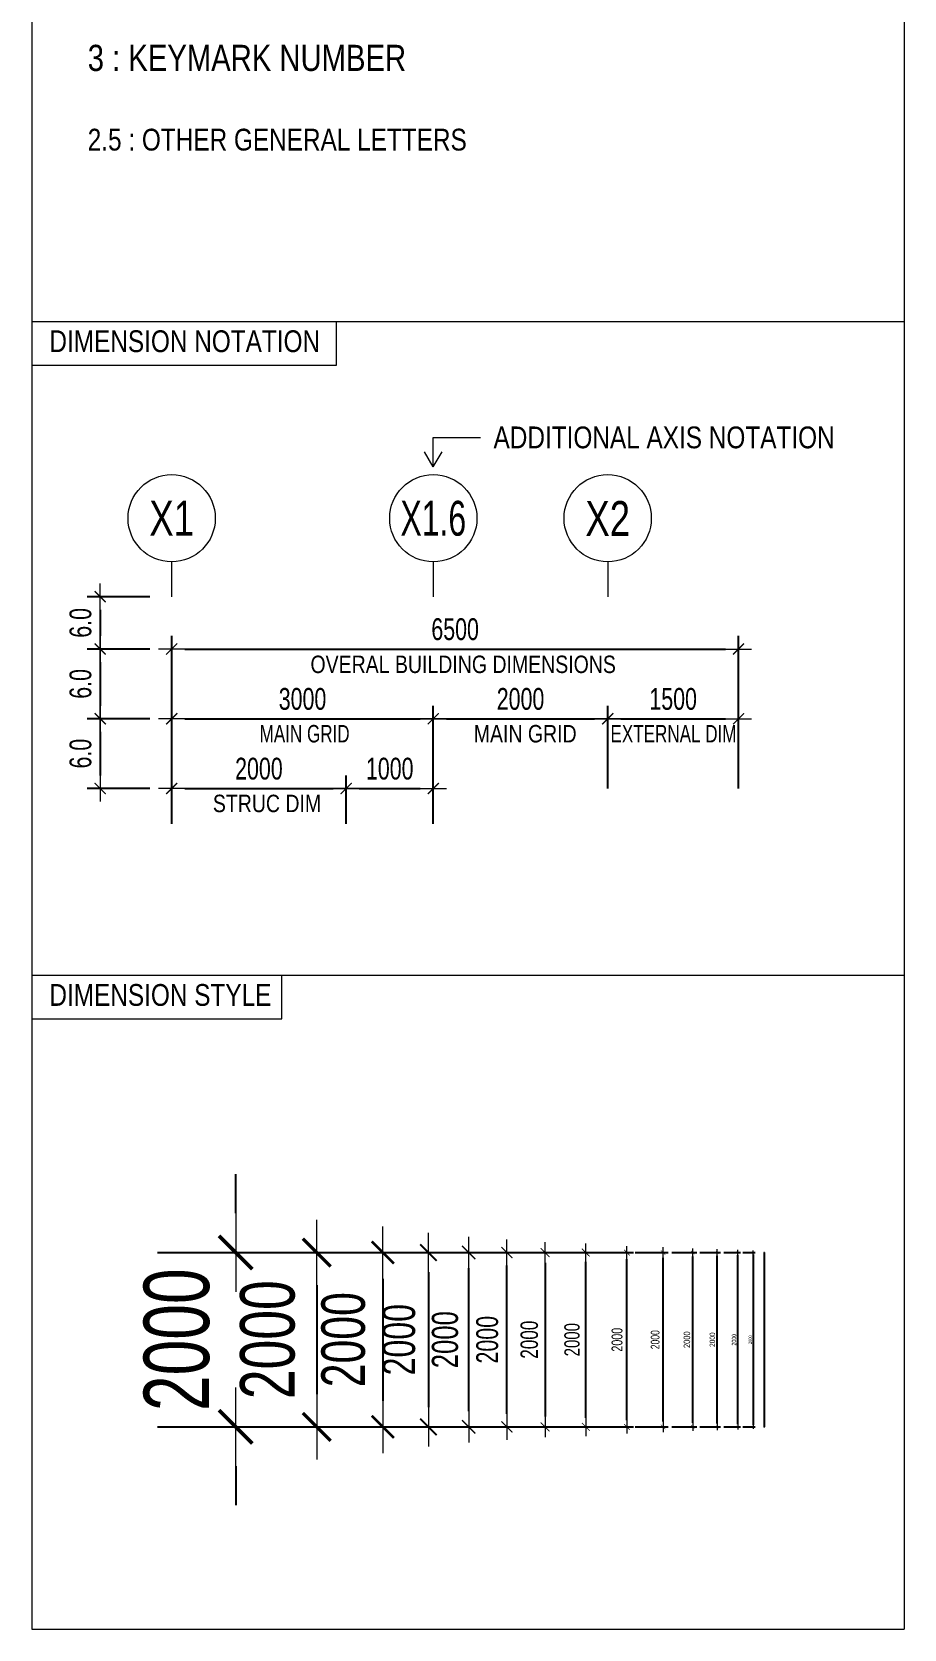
# Model space of a CAD drawing. Header units: millimetres. Extents: x 0 to 256521, y -18667 to 27271.
# Drawn here: x 58454 to 68454, y -3667 to 14656 of the extents above; entities that cross this region are included whole.
import ezdxf
from ezdxf.enums import TextEntityAlignment as Align

# ---------------------------------------------------------------- set-up
doc = ezdxf.new("R2010")
doc.units = ezdxf.units.MM
doc.linetypes.add('CENTER2', pattern=[1.125, 0.75, -0.125, 0.125, -0.125])
doc.layers.get('Defpoints').update_dxf_attribs({"color": 151, "lineweight": 9})
for name, color, linetype, lineweight in [('NDC_FRAME', 7, 'Continuous', 20), ('NDC_S_ANNO', 7, 'Continuous', 20), ('NDC_S_AXIS', 5, 'CENTER2', 13), ('NDC_S_DIM', 1, 'Continuous', 15), ('NDC_S_SYMBOL', 1, 'Continuous', 15), ('NDC_S_TEXT SYMBOL', 7, 'Continuous', 20), ('NDC_S_VN TEXT', 7, 'Continuous', 20)]:
    doc.layers.add(name, color=color, linetype=linetype, lineweight=lineweight)
doc.styles.add('NDC_ANNO', font='', dxfattribs={"width": 0.8})
doc.styles.add('NDC_DIM', font='', dxfattribs={"width": 0.75})
doc.styles.add('NDC_VIE TXT', font='arial.ttf', dxfattribs={"width": 0.8})
doc.styles.get('NDC_ANNO').set_extended_font_data('Dotum')
doc.styles.get('NDC_DIM').set_extended_font_data('Dotum')
doc.dimstyles.new('NDC_dim_100', dxfattribs={"dimscale": 100, "dimtxt": 2.5, "dimasz": 1.5, "dimexe": 1.5, "dimexo": 2.5, "dimgap": 1, "dimtad": 1, "dimdec": 0, "dimzin": 0, "dimdsep": 46, "dimtxsty": 'NDC_DIM', "dimblk": 'DIMMARK', "dimcen": 0.09, "dimdle": 1.2, "dimclrd": 1, "dimclre": 1, "dimclrt": 3, "dimadec": 0, "dimazin": 0, "dimtfac": 1, "dimtdec": 0, "dimtix": 1, "dimtofl": 0, "dimtmove": 0, "dimatfit": 3, "dimfxl": 8, "dimfxlon": 1, "dimtolj": 1, "dimtzin": 0, "dimarcsym": 0})
doc.dimstyles.new('NDC_dim_120', dxfattribs={"dimscale": 120, "dimtxt": 2.5, "dimasz": 1.5, "dimexe": 1.5, "dimexo": 2.5, "dimgap": 1, "dimtad": 1, "dimdec": 0, "dimzin": 0, "dimdsep": 46, "dimtxsty": 'NDC_DIM', "dimblk": 'DIMMARK', "dimcen": 0.09, "dimdle": 1.2, "dimclrd": 1, "dimclre": 1, "dimclrt": 3, "dimadec": 0, "dimazin": 0, "dimtfac": 1, "dimtdec": 0, "dimtix": 1, "dimtofl": 0, "dimtmove": 0, "dimatfit": 3, "dimfxl": 8, "dimfxlon": 1, "dimtolj": 1, "dimtzin": 0, "dimarcsym": 0})
doc.dimstyles.new('NDC_dim_15', dxfattribs={"dimscale": 15, "dimtxt": 2.5, "dimasz": 1.5, "dimexe": 1.5, "dimexo": 2.5, "dimgap": 1, "dimtad": 1, "dimdec": 0, "dimzin": 0, "dimdsep": 46, "dimtxsty": 'NDC_DIM', "dimblk": 'DIMMARK', "dimcen": 0.09, "dimdle": 1.2, "dimclrd": 1, "dimclre": 1, "dimclrt": 3, "dimadec": 0, "dimazin": 0, "dimtfac": 1, "dimtdec": 0, "dimtix": 1, "dimtofl": 0, "dimtmove": 0, "dimatfit": 3, "dimfxl": 8, "dimfxlon": 1, "dimtolj": 1, "dimtzin": 0, "dimarcsym": 0})
doc.dimstyles.new('NDC_dim_150', dxfattribs={"dimscale": 150, "dimtxt": 2.5, "dimasz": 1.5, "dimexe": 1.5, "dimexo": 2.5, "dimgap": 1, "dimtad": 1, "dimdec": 0, "dimzin": 0, "dimdsep": 46, "dimtxsty": 'NDC_DIM', "dimblk": 'DIMMARK', "dimcen": 0.09, "dimdle": 1.2, "dimclrd": 1, "dimclre": 1, "dimclrt": 3, "dimadec": 0, "dimazin": 0, "dimtfac": 1, "dimtdec": 0, "dimtix": 1, "dimtofl": 0, "dimtmove": 0, "dimatfit": 3, "dimfxl": 8, "dimfxlon": 1, "dimtolj": 1, "dimtzin": 0, "dimarcsym": 0})
doc.dimstyles.new('NDC_dim_20', dxfattribs={"dimscale": 20, "dimtxt": 2.5, "dimasz": 1.5, "dimexe": 1.5, "dimexo": 2.5, "dimgap": 1, "dimtad": 1, "dimdec": 0, "dimzin": 0, "dimdsep": 46, "dimtxsty": 'NDC_DIM', "dimblk": 'DIMMARK', "dimcen": 0.09, "dimdle": 1.2, "dimclrd": 1, "dimclre": 1, "dimclrt": 3, "dimadec": 0, "dimazin": 0, "dimtfac": 1, "dimtdec": 0, "dimtix": 1, "dimtofl": 0, "dimtmove": 0, "dimatfit": 3, "dimfxl": 8, "dimfxlon": 1, "dimtolj": 1, "dimtzin": 0, "dimarcsym": 0})
doc.dimstyles.new('NDC_dim_200', dxfattribs={"dimscale": 200, "dimtxt": 2.5, "dimasz": 1.5, "dimexe": 1.5, "dimexo": 2.5, "dimgap": 1, "dimtad": 1, "dimdec": 0, "dimzin": 0, "dimdsep": 46, "dimtxsty": 'NDC_DIM', "dimblk": 'DIMMARK', "dimcen": 0.09, "dimdle": 1.2, "dimclrd": 1, "dimclre": 1, "dimclrt": 3, "dimadec": 0, "dimazin": 0, "dimtfac": 1, "dimtdec": 0, "dimtix": 1, "dimtofl": 0, "dimtmove": 0, "dimatfit": 3, "dimfxl": 8, "dimfxlon": 1, "dimtolj": 1, "dimtzin": 0, "dimarcsym": 0})
doc.dimstyles.new('NDC_dim_25', dxfattribs={"dimscale": 25, "dimtxt": 2.5, "dimasz": 1.5, "dimexe": 1.5, "dimexo": 2.5, "dimgap": 1, "dimtad": 1, "dimdec": 0, "dimzin": 0, "dimdsep": 46, "dimtxsty": 'NDC_DIM', "dimblk": 'DIMMARK', "dimcen": 0.09, "dimdle": 1.2, "dimclrd": 1, "dimclre": 1, "dimclrt": 3, "dimadec": 0, "dimazin": 0, "dimtfac": 1, "dimtdec": 0, "dimtix": 1, "dimtofl": 0, "dimtmove": 0, "dimatfit": 3, "dimfxl": 8, "dimfxlon": 1, "dimtolj": 1, "dimtzin": 0, "dimarcsym": 0})
doc.dimstyles.new('NDC_dim_250', dxfattribs={"dimscale": 250, "dimtxt": 2.5, "dimasz": 1.5, "dimexe": 1.5, "dimexo": 2.5, "dimgap": 1, "dimtad": 1, "dimdec": 0, "dimzin": 0, "dimdsep": 46, "dimtxsty": 'NDC_DIM', "dimblk": 'DIMMARK', "dimcen": 0.09, "dimdle": 1.2, "dimclrd": 1, "dimclre": 1, "dimclrt": 3, "dimadec": 0, "dimazin": 0, "dimtfac": 1, "dimtdec": 0, "dimtix": 1, "dimtofl": 0, "dimtmove": 0, "dimatfit": 3, "dimfxl": 8, "dimfxlon": 1, "dimtolj": 1, "dimtzin": 0, "dimarcsym": 0})
doc.dimstyles.new('NDC_dim_30', dxfattribs={"dimscale": 30, "dimtxt": 2.5, "dimasz": 1.5, "dimexe": 1.5, "dimexo": 2.5, "dimgap": 1, "dimtad": 1, "dimdec": 0, "dimzin": 0, "dimdsep": 46, "dimtxsty": 'NDC_DIM', "dimblk": 'DIMMARK', "dimcen": 0.09, "dimdle": 1.2, "dimclrd": 1, "dimclre": 1, "dimclrt": 3, "dimadec": 0, "dimazin": 0, "dimtfac": 1, "dimtdec": 0, "dimtix": 1, "dimtofl": 0, "dimtmove": 0, "dimatfit": 3, "dimfxl": 8, "dimfxlon": 1, "dimtolj": 1, "dimtzin": 0, "dimarcsym": 0})
doc.dimstyles.new('NDC_dim_300', dxfattribs={"dimscale": 300, "dimtxt": 2.5, "dimasz": 1.5, "dimexe": 1.5, "dimexo": 2.5, "dimgap": 1, "dimtad": 1, "dimdec": 0, "dimzin": 0, "dimdsep": 46, "dimtxsty": 'NDC_DIM', "dimblk": 'DIMMARK', "dimcen": 0.09, "dimdle": 1.2, "dimclrd": 1, "dimclre": 1, "dimclrt": 3, "dimadec": 0, "dimazin": 0, "dimtfac": 1, "dimtdec": 0, "dimtix": 1, "dimtofl": 0, "dimtmove": 0, "dimatfit": 3, "dimfxl": 8, "dimfxlon": 1, "dimtolj": 1, "dimtzin": 0, "dimarcsym": 0})
doc.dimstyles.new('NDC_dim_40', dxfattribs={"dimscale": 40, "dimtxt": 2.5, "dimasz": 1.5, "dimexe": 1.5, "dimexo": 2.5, "dimgap": 1, "dimtad": 1, "dimdec": 0, "dimzin": 0, "dimdsep": 46, "dimtxsty": 'NDC_DIM', "dimblk": 'DIMMARK', "dimcen": 0.09, "dimdle": 1.2, "dimclrd": 1, "dimclre": 1, "dimclrt": 3, "dimadec": 0, "dimazin": 0, "dimtfac": 1, "dimtdec": 0, "dimtix": 1, "dimtofl": 0, "dimtmove": 0, "dimatfit": 3, "dimfxl": 8, "dimfxlon": 1, "dimtolj": 1, "dimtzin": 0, "dimarcsym": 0})
doc.dimstyles.new('NDC_dim_50', dxfattribs={"dimscale": 50, "dimtxt": 2.5, "dimasz": 1.5, "dimexe": 1.5, "dimexo": 2.5, "dimgap": 1, "dimtad": 1, "dimdec": 0, "dimzin": 0, "dimdsep": 46, "dimtxsty": 'NDC_DIM', "dimblk": 'DIMMARK', "dimcen": 0.09, "dimdle": 1.2, "dimclrd": 1, "dimclre": 1, "dimclrt": 3, "dimadec": 0, "dimazin": 0, "dimtfac": 1, "dimtdec": 0, "dimtix": 1, "dimtofl": 0, "dimtmove": 0, "dimatfit": 3, "dimfxl": 8, "dimfxlon": 1, "dimtolj": 1, "dimtzin": 0, "dimarcsym": 0})
doc.dimstyles.new('NDC_dim_70', dxfattribs={"dimscale": 70, "dimtxt": 2.5, "dimasz": 1.5, "dimexe": 1.5, "dimexo": 2.5, "dimgap": 1, "dimtad": 1, "dimdec": 0, "dimzin": 0, "dimdsep": 46, "dimtxsty": 'NDC_DIM', "dimblk": 'DIMMARK', "dimcen": 0.09, "dimdle": 1.2, "dimclrd": 1, "dimclre": 1, "dimclrt": 3, "dimadec": 0, "dimazin": 0, "dimtfac": 1, "dimtdec": 0, "dimtix": 1, "dimtofl": 0, "dimtmove": 0, "dimatfit": 3, "dimfxl": 8, "dimfxlon": 1, "dimtolj": 1, "dimtzin": 0, "dimarcsym": 0})
doc.dimstyles.new('NDC_dim_80', dxfattribs={"dimscale": 80, "dimtxt": 2.5, "dimasz": 1.5, "dimexe": 1.5, "dimexo": 2.5, "dimgap": 1, "dimtad": 1, "dimdec": 0, "dimzin": 0, "dimdsep": 46, "dimtxsty": 'NDC_DIM', "dimblk": 'DIMMARK', "dimcen": 0.09, "dimdle": 1.2, "dimclrd": 1, "dimclre": 1, "dimclrt": 3, "dimadec": 0, "dimazin": 0, "dimtfac": 1, "dimtdec": 0, "dimtix": 1, "dimtofl": 0, "dimtmove": 0, "dimatfit": 3, "dimfxl": 8, "dimfxlon": 1, "dimtolj": 1, "dimtzin": 0, "dimarcsym": 0})
doc.dimstyles.new('NDC_dim_iso', dxfattribs={"dimtxt": 2.5, "dimasz": 1, "dimexe": 1.5, "dimexo": 2.5, "dimgap": 1, "dimtad": 1, "dimdec": 0, "dimzin": 0, "dimdsep": 46, "dimtxsty": 'NDC_DIM', "dimblk": 'DIMMARK', "dimcen": 0.09, "dimdle": 1.2, "dimclrd": 1, "dimclre": 1, "dimclrt": 3, "dimadec": 0, "dimazin": 0, "dimtfac": 1, "dimtdec": 0, "dimtix": 1, "dimtofl": 0, "dimtmove": 0, "dimatfit": 3, "dimfxl": 8, "dimfxlon": 1, "dimtolj": 1, "dimtzin": 0, "dimarcsym": 0})

# ---------------------------------------------------------------- blocks, each defined once
blk = doc.blocks.new('DIMMARK')
at = {"layer": 'NDC_S_DIM', "color": 1}
blk.add_line((-1.5, 0), (1, 0), dxfattribs=at)
at = {"layer": 'NDC_S_DIM', "color": 2, "const_width": 0.1}
blk.add_lwpolyline([(-0.424, -0.424), (0.424, 0.424)], dxfattribs=at)
blk = doc.blocks.new('*D143')
at = {"layer": 'Defpoints', "color": 0, "transparency": 16777216}
for p in [(60213, 653), (63900, 653), (60213, -1347)]:
    blk.add_point(p, dxfattribs=at)
at = {"layer": 'NDC_S_DIM', "color": 1, "lineweight": -2, "transparency": 16777216}
for p, q in [((63100, 653), (64050, 653)), ((63900, -1197), (63900, 503)), ((63100, -1347), (64050, -1347))]:
    blk.add_line(p, q, dxfattribs=at)
at = {"layer": 'NDC_S_DIM', "color": 1, "lineweight": -2, "transparency": 16777216, "xscale": 150, "yscale": 150, "zscale": 150}
for p, rotation in [((63900, 653), 90), ((63900, -1347), 270)]:
    blk.add_blockref('DIMMARK', p, dxfattribs=dict(at, rotation=rotation))
at = {"layer": 'NDC_S_DIM', "color": 3, "transparency": 16777216, "insert": (63675, -347), "char_height": 250, "attachment_point": 5, "rotation": 90, "style": 'NDC_DIM'}
blk.add_mtext('\\A1;2000', dxfattribs=at)
blk = doc.blocks.new('*D144')
at = {"layer": 'Defpoints', "color": 0, "transparency": 16777216}
for p in [(60213, 653), (64805, 653), (60213, -1347)]:
    blk.add_point(p, dxfattribs=at)
at = {"layer": 'NDC_S_DIM', "color": 1, "lineweight": -2, "transparency": 16777216}
for p, q in [((64245, 653), (64910, 653)), ((64805, -1242), (64805, 548)), ((64245, -1347), (64910, -1347))]:
    blk.add_line(p, q, dxfattribs=at)
at = {"layer": 'NDC_S_DIM', "color": 1, "lineweight": -2, "transparency": 16777216, "xscale": 105, "yscale": 105, "zscale": 105}
for p, rotation in [((64805, 653), 90), ((64805, -1347), 270)]:
    blk.add_blockref('DIMMARK', p, dxfattribs=dict(at, rotation=rotation))
at = {"layer": 'NDC_S_DIM', "color": 3, "transparency": 16777216, "insert": (64647, -347), "char_height": 175, "attachment_point": 5, "rotation": 90, "style": 'NDC_DIM'}
blk.add_mtext('\\A1;2000', dxfattribs=at)
blk = doc.blocks.new('*D145')
at = {"layer": 'Defpoints', "color": 0, "transparency": 16777216}
for p in [(60213, 653), (65276, 653), (60213, -1347)]:
    blk.add_point(p, dxfattribs=at)
at = {"layer": 'NDC_S_DIM', "color": 1, "lineweight": -2, "transparency": 16777216}
for p, q in [((64876, 653), (65351, 653)), ((65276, -1272), (65276, 578)), ((64876, -1347), (65351, -1347))]:
    blk.add_line(p, q, dxfattribs=at)
at = {"layer": 'NDC_S_DIM', "color": 1, "lineweight": -2, "transparency": 16777216, "xscale": 75, "yscale": 75, "zscale": 75}
for p, rotation in [((65276, 653), 90), ((65276, -1347), 270)]:
    blk.add_blockref('DIMMARK', p, dxfattribs=dict(at, rotation=rotation))
at = {"layer": 'NDC_S_DIM', "color": 3, "transparency": 16777216, "insert": (65163, -347), "char_height": 125, "attachment_point": 5, "rotation": 90, "style": 'NDC_DIM'}
blk.add_mtext('\\A1;2000', dxfattribs=at)
blk = doc.blocks.new('*D146')
at = {"layer": 'Defpoints', "color": 0, "transparency": 16777216}
for p in [(60213, 653), (65690, 653), (60213, -1347)]:
    blk.add_point(p, dxfattribs=at)
at = {"layer": 'NDC_S_DIM', "color": 1, "lineweight": -2, "transparency": 16777216}
for p, q in [((65370, 653), (65750, 653)), ((65690, -1287), (65690, 593)), ((65370, -1347), (65750, -1347))]:
    blk.add_line(p, q, dxfattribs=at)
at = {"layer": 'NDC_S_DIM', "color": 1, "lineweight": -2, "transparency": 16777216, "xscale": 60, "yscale": 60, "zscale": 60}
for p, rotation in [((65690, 653), 90), ((65690, -1347), 270)]:
    blk.add_blockref('DIMMARK', p, dxfattribs=dict(at, rotation=rotation))
at = {"layer": 'NDC_S_DIM', "color": 3, "transparency": 16777216, "insert": (65600, -347), "char_height": 100, "attachment_point": 5, "rotation": 90, "style": 'NDC_DIM'}
blk.add_mtext('\\A1;2000', dxfattribs=at)
blk = doc.blocks.new('*D147')
at = {"layer": 'Defpoints', "color": 0, "transparency": 16777216}
for p in [(60213, 653), (66031, 653), (60213, -1347)]:
    blk.add_point(p, dxfattribs=at)
at = {"layer": 'NDC_S_DIM', "color": 1, "lineweight": -2, "transparency": 16777216}
for p, q in [((65791, 653), (66076, 653)), ((66031, -1302), (66031, 608)), ((65791, -1347), (66076, -1347))]:
    blk.add_line(p, q, dxfattribs=at)
at = {"layer": 'NDC_S_DIM', "color": 1, "lineweight": -2, "transparency": 16777216, "xscale": 45, "yscale": 45, "zscale": 45}
for p, rotation in [((66031, 653), 90), ((66031, -1347), 270)]:
    blk.add_blockref('DIMMARK', p, dxfattribs=dict(at, rotation=rotation))
at = {"layer": 'NDC_S_DIM', "color": 3, "transparency": 16777216, "insert": (65964, -347), "char_height": 75, "attachment_point": 5, "rotation": 90, "style": 'NDC_DIM'}
blk.add_mtext('\\A1;2000', dxfattribs=at)
blk = doc.blocks.new('*D148')
at = {"layer": 'Defpoints', "color": 0, "transparency": 16777216}
for p in [(60213, 653), (66312, 653), (60213, -1347)]:
    blk.add_point(p, dxfattribs=at)
at = {"layer": 'NDC_S_DIM', "color": 1, "lineweight": -2, "transparency": 16777216}
for p, q in [((66112, 653), (66350, 653)), ((66312, -1310), (66312, 615)), ((66112, -1347), (66350, -1347))]:
    blk.add_line(p, q, dxfattribs=at)
at = {"layer": 'NDC_S_DIM', "color": 1, "lineweight": -2, "transparency": 16777216, "xscale": 37.5, "yscale": 37.5, "zscale": 37.5}
for p, rotation in [((66312, 653), 90), ((66312, -1347), 270)]:
    blk.add_blockref('DIMMARK', p, dxfattribs=dict(at, rotation=rotation))
at = {"layer": 'NDC_S_DIM', "color": 3, "transparency": 16777216, "insert": (66256, -347), "char_height": 62.5, "attachment_point": 5, "rotation": 90, "style": 'NDC_DIM'}
blk.add_mtext('\\A1;2000', dxfattribs=at)
blk = doc.blocks.new('*D149')
at = {"layer": 'Defpoints', "color": 0, "transparency": 16777216}
for p in [(60213, 653), (66549, 653), (60213, -1347)]:
    blk.add_point(p, dxfattribs=at)
at = {"layer": 'NDC_S_DIM', "color": 1, "lineweight": -2, "transparency": 16777216}
for p, q in [((66389, 653), (66579, 653)), ((66549, -1317), (66549, 623)), ((66389, -1347), (66579, -1347))]:
    blk.add_line(p, q, dxfattribs=at)
at = {"layer": 'NDC_S_DIM', "color": 1, "lineweight": -2, "transparency": 16777216, "xscale": 30, "yscale": 30, "zscale": 30}
for p, rotation in [((66549, 653), 90), ((66549, -1347), 270)]:
    blk.add_blockref('DIMMARK', p, dxfattribs=dict(at, rotation=rotation))
at = {"layer": 'NDC_S_DIM', "color": 3, "transparency": 16777216, "insert": (66504, -347), "char_height": 50, "attachment_point": 5, "rotation": 90, "style": 'NDC_DIM'}
blk.add_mtext('\\A1;2000', dxfattribs=at)
blk = doc.blocks.new('*D150')
at = {"layer": 'Defpoints', "color": 0, "transparency": 16777216}
for p in [(60213, 653), (66853, 653), (60213, -1347)]:
    blk.add_point(p, dxfattribs=at)
at = {"layer": 'NDC_S_DIM', "color": 1, "lineweight": -2, "transparency": 16777216}
for p, q in [((66845, 653), (66854, 653)), ((66853, -1346), (66853, 652)), ((66845, -1347), (66854, -1347))]:
    blk.add_line(p, q, dxfattribs=at)
for p, rotation in [((66853, 653), 90), ((66853, -1347), 270)]:
    blk.add_blockref('DIMMARK', p, dxfattribs=dict(at, rotation=rotation))
at = {"layer": 'NDC_S_DIM', "color": 3, "transparency": 16777216, "insert": (66850, -347), "char_height": 2.5, "attachment_point": 5, "rotation": 90, "style": 'NDC_DIM'}
blk.add_mtext('\\A1;2000', dxfattribs=at)
blk = doc.blocks.new('*D152')
at = {"layer": 'Defpoints', "color": 0, "transparency": 16777216}
for p in [(60213, 653), (60213, -1347), (63000, -1347)]:
    blk.add_point(p, dxfattribs=at)
at = {"layer": 'NDC_S_DIM', "color": 1, "lineweight": -2, "transparency": 16777216}
for p, q in [((61800, 653), (63225, 653)), ((63000, 428), (63000, -1122)), ((61800, -1347), (63225, -1347))]:
    blk.add_line(p, q, dxfattribs=at)
at = {"layer": 'NDC_S_DIM', "color": 1, "lineweight": -2, "transparency": 16777216, "xscale": 225, "yscale": 225, "zscale": 225}
for p, rotation in [((63000, 653), 90), ((63000, -1347), 270)]:
    blk.add_blockref('DIMMARK', p, dxfattribs=dict(at, rotation=rotation))
at = {"layer": 'NDC_S_DIM', "color": 3, "transparency": 16777216, "insert": (62662, -347), "char_height": 375, "attachment_point": 5, "rotation": 90, "style": 'NDC_DIM'}
blk.add_mtext('\\A1;2000', dxfattribs=at)
blk = doc.blocks.new('*D153')
at = {"layer": 'Defpoints', "color": 0, "transparency": 16777216}
for p in [(60213, 653), (60213, -1347), (62476, -1347)]:
    blk.add_point(p, dxfattribs=at)
at = {"layer": 'NDC_S_DIM', "color": 1, "lineweight": -2, "transparency": 16777216}
for p, q in [((60876, 653), (62776, 653)), ((62476, 353), (62476, -1047)), ((60876, -1347), (62776, -1347))]:
    blk.add_line(p, q, dxfattribs=at)
at = {"layer": 'NDC_S_DIM', "color": 1, "lineweight": -2, "transparency": 16777216, "xscale": 300, "yscale": 300, "zscale": 300}
for p, rotation in [((62476, 653), 90), ((62476, -1347), 270)]:
    blk.add_blockref('DIMMARK', p, dxfattribs=dict(at, rotation=rotation))
at = {"layer": 'NDC_S_DIM', "color": 3, "transparency": 16777216, "insert": (62025, -347), "char_height": 500, "attachment_point": 5, "rotation": 90, "style": 'NDC_DIM'}
blk.add_mtext('\\A1;2000', dxfattribs=at)
blk = doc.blocks.new('*D154')
at = {"layer": 'Defpoints', "color": 0, "transparency": 16777216}
for p in [(60213, 653), (60213, -1347), (66724, -1347)]:
    blk.add_point(p, dxfattribs=at)
at = {"layer": 'NDC_S_DIM', "color": 1, "lineweight": -2, "transparency": 16777216}
for p, q in [((66604, 653), (66747, 653)), ((66724, 630), (66724, -1325)), ((66604, -1347), (66747, -1347))]:
    blk.add_line(p, q, dxfattribs=at)
at = {"layer": 'NDC_S_DIM', "color": 1, "lineweight": -2, "transparency": 16777216, "xscale": 22.5, "yscale": 22.5, "zscale": 22.5}
for p, rotation in [((66724, 653), 90), ((66724, -1347), 270)]:
    blk.add_blockref('DIMMARK', p, dxfattribs=dict(at, rotation=rotation))
at = {"layer": 'NDC_S_DIM', "color": 3, "transparency": 16777216, "insert": (66690, -347), "char_height": 37.5, "attachment_point": 5, "rotation": 90, "style": 'NDC_DIM'}
blk.add_mtext('\\A1;2000', dxfattribs=at)
blk = doc.blocks.new('*D155')
at = {"layer": 'Defpoints', "color": 0, "transparency": 16777216}
for p in [(60213, 653), (60213, -1347), (64337, -1347)]:
    blk.add_point(p, dxfattribs=at)
at = {"layer": 'NDC_S_DIM', "color": 1, "lineweight": -2, "transparency": 16777216}
for p, q in [((63697, 653), (64457, 653)), ((64337, 533), (64337, -1227)), ((63697, -1347), (64457, -1347))]:
    blk.add_line(p, q, dxfattribs=at)
at = {"layer": 'NDC_S_DIM', "color": 1, "lineweight": -2, "transparency": 16777216, "xscale": 120, "yscale": 120, "zscale": 120}
for p, rotation in [((64337, 653), 90), ((64337, -1347), 270)]:
    blk.add_blockref('DIMMARK', p, dxfattribs=dict(at, rotation=rotation))
at = {"layer": 'NDC_S_DIM', "color": 3, "transparency": 16777216, "insert": (64157, -347), "char_height": 200, "attachment_point": 5, "rotation": 90, "style": 'NDC_DIM'}
blk.add_mtext('\\A1;2000', dxfattribs=at)
blk = doc.blocks.new('*D156')
at = {"layer": 'Defpoints', "color": 0, "transparency": 16777216}
for p in [(60213, 653), (63462, 653), (60213, -1347)]:
    blk.add_point(p, dxfattribs=at)
at = {"layer": 'NDC_S_DIM', "color": 1, "lineweight": -2, "transparency": 16777216}
for p, q in [((62502, 653), (63642, 653)), ((63462, -1167), (63462, 473)), ((62502, -1347), (63642, -1347))]:
    blk.add_line(p, q, dxfattribs=at)
at = {"layer": 'NDC_S_DIM', "color": 1, "lineweight": -2, "transparency": 16777216, "xscale": 180, "yscale": 180, "zscale": 180}
for p, rotation in [((63462, 653), 90), ((63462, -1347), 270)]:
    blk.add_blockref('DIMMARK', p, dxfattribs=dict(at, rotation=rotation))
at = {"layer": 'NDC_S_DIM', "color": 3, "transparency": 16777216, "insert": (63191, -347), "char_height": 300, "attachment_point": 5, "rotation": 90, "style": 'NDC_DIM'}
blk.add_mtext('\\A1;2000', dxfattribs=at)
blk = doc.blocks.new('*D157')
at = {"layer": 'Defpoints', "color": 0, "transparency": 16777216}
for p in [(59269, 653), (59269, -1347), (60790, -1347)]:
    blk.add_point(p, dxfattribs=at)
at = {"layer": 'NDC_S_DIM', "color": 1, "lineweight": -2, "transparency": 16777216}
for p, q in [((60790, 1103), (60790, 1553)), ((60019, 653), (61240, 653)), ((60019, -1347), (61240, -1347)), ((60790, -1797), (60790, -2247))]:
    blk.add_line(p, q, dxfattribs=at)
at = {"layer": 'NDC_S_DIM', "color": 1, "lineweight": -2, "transparency": 16777216, "xscale": 450, "yscale": 450, "zscale": 450}
for p, rotation in [((60790, 653), 270), ((60790, -1347), 90)]:
    blk.add_blockref('DIMMARK', p, dxfattribs=dict(at, rotation=rotation))
at = {"layer": 'NDC_S_DIM', "color": 3, "transparency": 16777216, "insert": (60115, -347), "char_height": 750, "attachment_point": 5, "rotation": 90, "style": 'NDC_DIM'}
blk.add_mtext('\\A1;2000', dxfattribs=at)
blk = doc.blocks.new('*D158')
at = {"layer": 'Defpoints', "color": 0, "transparency": 16777216}
for p in [(59269, 653), (59269, -1347), (61720, -1347)]:
    blk.add_point(p, dxfattribs=at)
at = {"layer": 'NDC_S_DIM', "color": 1, "lineweight": -2, "transparency": 16777216}
for p, q in [((59894, 653), (62095, 653)), ((61720, 278), (61720, -972)), ((59894, -1347), (62095, -1347))]:
    blk.add_line(p, q, dxfattribs=at)
at = {"layer": 'NDC_S_DIM', "color": 1, "lineweight": -2, "transparency": 16777216, "xscale": 375, "yscale": 375, "zscale": 375}
for p, rotation in [((61720, 653), 90), ((61720, -1347), 270)]:
    blk.add_blockref('DIMMARK', p, dxfattribs=dict(at, rotation=rotation))
at = {"layer": 'NDC_S_DIM', "color": 3, "transparency": 16777216, "insert": (61157, -347), "char_height": 625, "attachment_point": 5, "rotation": 90, "style": 'NDC_DIM'}
blk.add_mtext('\\A1;2000', dxfattribs=at)
blk = doc.blocks.new('*D177')
at = {"layer": 'Defpoints', "color": 0, "transparency": 16777216}
for p in [(62056, 5977), (60056, 5322), (62056, 5322)]:
    blk.add_point(p, dxfattribs=at)
at = {"layer": 'NDC_S_DIM', "color": 1, "lineweight": -2, "transparency": 16777216}
for p, q in [((60056, 5572), (60056, 6127)), ((62056, 5572), (62056, 6127)), ((60206, 5977), (61906, 5977))]:
    blk.add_line(p, q, dxfattribs=at)
at = {"layer": 'NDC_S_DIM', "color": 1, "lineweight": -2, "transparency": 16777216, "xscale": 150, "yscale": 150, "zscale": 150, "rotation": 180}
blk.add_blockref('DIMMARK', (60056, 5977), dxfattribs=at)
at = {"layer": 'NDC_S_DIM', "color": 1, "lineweight": -2, "transparency": 16777216, "xscale": 150, "yscale": 150, "zscale": 150}
blk.add_blockref('DIMMARK', (62056, 5977), dxfattribs=at)
at = {"layer": 'NDC_S_DIM', "color": 3, "transparency": 16777216, "insert": (61056, 6203), "char_height": 250, "attachment_point": 5, "style": 'NDC_DIM'}
blk.add_mtext('\\A1;2000', dxfattribs=at)
blk = doc.blocks.new('*D178')
at = {"layer": 'Defpoints', "color": 0, "transparency": 16777216}
for p in [(63056, 6777), (60056, 5322), (63056, 5322)]:
    blk.add_point(p, dxfattribs=at)
at = {"layer": 'NDC_S_DIM', "color": 1, "lineweight": -2, "transparency": 16777216}
for p, q in [((60056, 5977), (60056, 6927)), ((63056, 5977), (63056, 6927)), ((60206, 6777), (62906, 6777))]:
    blk.add_line(p, q, dxfattribs=at)
at = {"layer": 'NDC_S_DIM', "color": 1, "lineweight": -2, "transparency": 16777216, "xscale": 150, "yscale": 150, "zscale": 150, "rotation": 180}
blk.add_blockref('DIMMARK', (60056, 6777), dxfattribs=at)
at = {"layer": 'NDC_S_DIM', "color": 1, "lineweight": -2, "transparency": 16777216, "xscale": 150, "yscale": 150, "zscale": 150}
blk.add_blockref('DIMMARK', (63056, 6777), dxfattribs=at)
at = {"layer": 'NDC_S_DIM', "color": 3, "transparency": 16777216, "insert": (61556, 7003), "char_height": 250, "attachment_point": 5, "style": 'NDC_DIM'}
blk.add_mtext('\\A1;3000', dxfattribs=at)
blk = doc.blocks.new('*D179')
at = {"layer": 'Defpoints', "color": 0, "transparency": 16777216}
for p in [(66556, 7577), (60056, 5322), (66556, 5322)]:
    blk.add_point(p, dxfattribs=at)
at = {"layer": 'NDC_S_DIM', "color": 1, "lineweight": -2, "transparency": 16777216}
for p, q in [((60056, 6777), (60056, 7727)), ((66556, 6777), (66556, 7727)), ((60206, 7577), (66406, 7577))]:
    blk.add_line(p, q, dxfattribs=at)
at = {"layer": 'NDC_S_DIM', "color": 1, "lineweight": -2, "transparency": 16777216, "xscale": 150, "yscale": 150, "zscale": 150, "rotation": 180}
blk.add_blockref('DIMMARK', (60056, 7577), dxfattribs=at)
at = {"layer": 'NDC_S_DIM', "color": 1, "lineweight": -2, "transparency": 16777216, "xscale": 150, "yscale": 150, "zscale": 150}
blk.add_blockref('DIMMARK', (66556, 7577), dxfattribs=at)
at = {"layer": 'NDC_S_DIM', "color": 3, "transparency": 16777216, "insert": (63306, 7803), "char_height": 250, "attachment_point": 5, "style": 'NDC_DIM'}
blk.add_mtext('\\A1;6500', dxfattribs=at)
blk = doc.blocks.new('*D180')
at = {"layer": 'Defpoints', "color": 0, "transparency": 16777216}
for p in [(60056, 6777), (59236, 5977), (60056, 5977)]:
    blk.add_point(p, dxfattribs=at)
at = {"layer": 'NDC_S_DIM', "color": 1, "lineweight": -2, "transparency": 16777216}
for p, q in [((59806, 6777), (59086, 6777)), ((59236, 6627), (59236, 6127)), ((59806, 5977), (59086, 5977))]:
    blk.add_line(p, q, dxfattribs=at)
at = {"layer": 'NDC_S_DIM', "color": 1, "lineweight": -2, "transparency": 16777216, "xscale": 150, "yscale": 150, "zscale": 150}
for p, rotation in [((59236, 6777), 90), ((59236, 5977), 270)]:
    blk.add_blockref('DIMMARK', p, dxfattribs=dict(at, rotation=rotation))
at = {"layer": 'NDC_S_DIM', "color": 3, "transparency": 16777216, "insert": (59011, 6377), "char_height": 250, "attachment_point": 5, "rotation": 90, "style": 'NDC_DIM'}
blk.add_mtext('\\A1;6.0', dxfattribs=at)
blk = doc.blocks.new('*D181')
at = {"layer": 'Defpoints', "color": 0, "transparency": 16777216}
for p in [(60056, 7577), (59236, 6777), (60056, 6777)]:
    blk.add_point(p, dxfattribs=at)
at = {"layer": 'NDC_S_DIM', "color": 1, "lineweight": -2, "transparency": 16777216}
for p, q in [((59806, 7577), (59086, 7577)), ((59236, 7427), (59236, 6927)), ((59806, 6777), (59086, 6777))]:
    blk.add_line(p, q, dxfattribs=at)
at = {"layer": 'NDC_S_DIM', "color": 1, "lineweight": -2, "transparency": 16777216, "xscale": 150, "yscale": 150, "zscale": 150}
for p, rotation in [((59236, 7577), 90), ((59236, 6777), 270)]:
    blk.add_blockref('DIMMARK', p, dxfattribs=dict(at, rotation=rotation))
at = {"layer": 'NDC_S_DIM', "color": 3, "transparency": 16777216, "insert": (59011, 7177), "char_height": 250, "attachment_point": 5, "rotation": 90, "style": 'NDC_DIM'}
blk.add_mtext('\\A1;6.0', dxfattribs=at)
blk = doc.blocks.new('*D182')
at = {"layer": 'Defpoints', "color": 0, "transparency": 16777216}
for p in [(65056, 6777), (63056, 5322), (65056, 5322)]:
    blk.add_point(p, dxfattribs=at)
at = {"layer": 'NDC_S_DIM', "color": 1, "lineweight": -2, "transparency": 16777216}
for p, q in [((63056, 5977), (63056, 6927)), ((65056, 5977), (65056, 6927)), ((63206, 6777), (64906, 6777))]:
    blk.add_line(p, q, dxfattribs=at)
at = {"layer": 'NDC_S_DIM', "color": 1, "lineweight": -2, "transparency": 16777216, "xscale": 150, "yscale": 150, "zscale": 150, "rotation": 180}
blk.add_blockref('DIMMARK', (63056, 6777), dxfattribs=at)
at = {"layer": 'NDC_S_DIM', "color": 1, "lineweight": -2, "transparency": 16777216, "xscale": 150, "yscale": 150, "zscale": 150}
blk.add_blockref('DIMMARK', (65056, 6777), dxfattribs=at)
at = {"layer": 'NDC_S_DIM', "color": 3, "transparency": 16777216, "insert": (64056, 7003), "char_height": 250, "attachment_point": 5, "style": 'NDC_DIM'}
blk.add_mtext('\\A1;2000', dxfattribs=at)
blk = doc.blocks.new('*D183')
at = {"layer": 'Defpoints', "color": 0, "transparency": 16777216}
for p in [(66556, 6777), (65056, 5322), (66556, 5322)]:
    blk.add_point(p, dxfattribs=at)
at = {"layer": 'NDC_S_DIM', "color": 1, "lineweight": -2, "transparency": 16777216}
for p, q in [((65056, 5977), (65056, 6927)), ((66556, 5977), (66556, 6927)), ((65206, 6777), (66406, 6777))]:
    blk.add_line(p, q, dxfattribs=at)
at = {"layer": 'NDC_S_DIM', "color": 1, "lineweight": -2, "transparency": 16777216, "xscale": 150, "yscale": 150, "zscale": 150, "rotation": 180}
blk.add_blockref('DIMMARK', (65056, 6777), dxfattribs=at)
at = {"layer": 'NDC_S_DIM', "color": 1, "lineweight": -2, "transparency": 16777216, "xscale": 150, "yscale": 150, "zscale": 150}
blk.add_blockref('DIMMARK', (66556, 6777), dxfattribs=at)
at = {"layer": 'NDC_S_DIM', "color": 3, "transparency": 16777216, "insert": (65806, 7003), "char_height": 250, "attachment_point": 5, "style": 'NDC_DIM'}
blk.add_mtext('\\A1;1500', dxfattribs=at)
blk = doc.blocks.new('*D184')
at = {"layer": 'Defpoints', "color": 0, "transparency": 16777216}
for p in [(63056, 5977), (62056, 5322), (63056, 5322)]:
    blk.add_point(p, dxfattribs=at)
at = {"layer": 'NDC_S_DIM', "color": 1, "lineweight": -2, "transparency": 16777216}
for p, q in [((62056, 5572), (62056, 6127)), ((63056, 5572), (63056, 6127)), ((62206, 5977), (62906, 5977))]:
    blk.add_line(p, q, dxfattribs=at)
at = {"layer": 'NDC_S_DIM', "color": 1, "lineweight": -2, "transparency": 16777216, "xscale": 150, "yscale": 150, "zscale": 150, "rotation": 180}
blk.add_blockref('DIMMARK', (62056, 5977), dxfattribs=at)
at = {"layer": 'NDC_S_DIM', "color": 1, "lineweight": -2, "transparency": 16777216, "xscale": 150, "yscale": 150, "zscale": 150}
blk.add_blockref('DIMMARK', (63056, 5977), dxfattribs=at)
at = {"layer": 'NDC_S_DIM', "color": 3, "transparency": 16777216, "insert": (62556, 6203), "char_height": 250, "attachment_point": 5, "style": 'NDC_DIM'}
blk.add_mtext('\\A1;1000', dxfattribs=at)
blk = doc.blocks.new('*D185')
at = {"layer": 'Defpoints', "color": 0, "transparency": 16777216}
for p in [(60056, 8177), (59236, 7577), (60056, 7577)]:
    blk.add_point(p, dxfattribs=at)
at = {"layer": 'NDC_S_DIM', "color": 1, "lineweight": -2, "transparency": 16777216}
for p, q in [((59806, 8177), (59086, 8177)), ((59236, 8027), (59236, 7727)), ((59806, 7577), (59086, 7577))]:
    blk.add_line(p, q, dxfattribs=at)
at = {"layer": 'NDC_S_DIM', "color": 1, "lineweight": -2, "transparency": 16777216, "xscale": 150, "yscale": 150, "zscale": 150}
for p, rotation in [((59236, 8177), 90), ((59236, 7577), 270)]:
    blk.add_blockref('DIMMARK', p, dxfattribs=dict(at, rotation=rotation))
at = {"layer": 'NDC_S_DIM', "color": 3, "transparency": 16777216, "insert": (59011, 7877), "char_height": 250, "attachment_point": 5, "rotation": 90, "style": 'NDC_DIM'}
blk.add_mtext('\\A1;6.0', dxfattribs=at)
blk = doc.blocks.new('*U198')
at = {"layer": 'NDC_S_SYMBOL'}
blk.add_line((0, -5), (0, -9), dxfattribs=at)
blk.add_circle((0, 0), 5, dxfattribs=at)
at = {"layer": 'NDC_S_TEXT SYMBOL', "color": 7, "style": 'NDC_ANNO', "width": 0.8}
blk.add_attdef('GRID', text='', height=4, rotation=180, dxfattribs=at).set_placement((0, 0), align=Align.MIDDLE)

msp = doc.modelspace()

# ---------------------------------------------------------------- linework, layer by layer
at = {"layer": 'NDC_FRAME'}
for p, q in [((58453.6, 26333.3), (58453.6, -3666.7)), ((68453.6, 26333.3), (68453.6, -3666.7)), ((58453.6, 11333.3), (68453.6, 11333.3)), ((61944.2, 10833.3), (61944.2, 11333.3)), ((58453.6, 10833.3), (61944.2, 10833.3)), ((58453.6, 3833.3), (68453.6, 3833.3)), ((61320.1, 3333.3), (61320.1, 3833.3)), ((58453.6, 3333.3), (61320.1, 3333.3)), ((58453.6, -3666.7), (68453.6, -3666.7))]:
    msp.add_line(p, q, dxfattribs=at)
at = {"layer": 'NDC_S_ANNO'}
for p, q in [((63055.6, 10002.3), (63598.6, 10002.3)), ((63055.6, 9666.1), (63055.6, 10002.3)), ((63055.6, 9666.1), (62955.6, 9839.3)), ((63055.6, 9666.1), (63155.6, 9839.3))]:
    msp.add_line(p, q, dxfattribs=at)

# ---------------------------------------------------------------- block references
at = {"layer": 'NDC_S_AXIS'}
ref = msp.add_blockref('*U198', (60055.6, 9077.5), dxfattribs=dict(at, xscale=100, yscale=100, zscale=100))
ref.add_attrib('GRID', 'X1', dxfattribs={"layer": 'NDC_S_TEXT SYMBOL', "color": 7, "height": 400, "style": 'NDC_ANNO', "width": 0.8}).set_placement((60055.6, 9077.5), align=Align.MIDDLE)
ref = msp.add_blockref('*U198', (63055.6, 9077.5), dxfattribs=dict(at, xscale=100, yscale=100, zscale=100))
ref.add_attrib('GRID', 'X1.6', dxfattribs={"layer": 'NDC_S_TEXT SYMBOL', "color": 7, "height": 400, "style": 'NDC_ANNO', "width": 0.7}).set_placement((63055.6, 9077.5), align=Align.MIDDLE)
ref = msp.add_blockref('*U198', (65055.6, 9077.5), dxfattribs=dict(at, xscale=100, yscale=100, zscale=100))
ref.add_attrib('GRID', 'X2', dxfattribs={"layer": 'NDC_S_TEXT SYMBOL', "color": 7, "height": 400, "style": 'NDC_ANNO', "width": 0.8}).set_placement((65055.6, 9077.5), align=Align.MIDDLE)

# ---------------------------------------------------------------- texts
at = {"layer": 'NDC_S_VN TEXT', "style": 'NDC_VIE TXT', "width": 0.8}
for s, height, p in [('3 : KEYMARK NUMBER', 300, (59093, 14358.6)), ('2.5 : OTHER GENERAL LETTERS', 250, (59093, 13420.9))]:
    msp.add_text(s, height=height, dxfattribs=at).set_placement(p, align=Align.MIDDLE_LEFT)
at = {"layer": 'NDC_S_VN TEXT', "color": 3, "style": 'NDC_VIE TXT'}
for s, height, width, p in [('DIMENSION NOTATION', 250, 0.8, (58653.6, 11108.3)), ('ADDITIONAL AXIS NOTATION', 250, 0.8, (63746.5, 10004.9)), ('OVERAL BUILDING DIMENSIONS', 200, 0.8, (61647.2, 7401.4)), ('MAIN GRID', 200, 0.7, (61064.3, 6605.4)), ('MAIN GRID', 200, 0.8, (63519.7, 6605.4)), ('EXTERNAL DIM', 200, 0.7, (65087.6, 6605.4)), ('STRUC DIM', 200, 0.8, (60528.2, 5805.4)), ('DIMENSION STYLE', 250, 0.8, (58653.6, 3608.3))]:
    msp.add_text(s, height=height, dxfattribs=dict(at, width=width)).set_placement(p, align=Align.MIDDLE_LEFT)

# ---------------------------------------------------------------- dimensions: what is measured, and where the dimension line sits
at = {"layer": 'NDC_S_DIM'}
for base, p1, p2, picture, middle in [((59235.7, 7577.5), (60055.6, 8177.5), (60055.6, 7577.5), '*D185', (59010.5, 7877.5)), ((59235.7, 6777.5), (60055.6, 7577.5), (60055.6, 6777.5), '*D181', (59010.5, 7177.5)), ((59235.7, 5977.5), (60055.6, 6777.5), (60055.6, 5977.5), '*D180', (59010.5, 6377.5))]:
    dim = msp.add_linear_dim(base=base, p1=p1, p2=p2, angle=270, text='6.0', dimstyle='NDC_dim_100', dxfattribs=at)
    dim.commit()
    dim.dimension.update_dxf_attribs({"geometry": picture, "text_midpoint": middle})
for base, p1, p2, picture, middle in [((66555.6, 7577.5), (60055.6, 5321.6), (66555.6, 5321.6), '*D179', (63305.6, 7802.7)), ((63055.6, 6777.5), (60055.6, 5321.6), (63055.6, 5321.6), '*D178', (61555.6, 7002.7)), ((65055.6, 6777.5), (63055.6, 5321.6), (65055.6, 5321.6), '*D182', (64055.6, 7002.7)), ((66555.6, 6777.5), (65055.6, 5321.6), (66555.6, 5321.6), '*D183', (65805.6, 7002.7)), ((62055.6, 5977.5), (60055.6, 5321.6), (62055.6, 5321.6), '*D177', (61055.6, 6202.7)), ((63055.6, 5977.5), (62055.6, 5321.6), (63055.6, 5321.6), '*D184', (62555.6, 6202.7))]:
    dim = msp.add_linear_dim(base=base, p1=p1, p2=p2, dimstyle='NDC_dim_100', dxfattribs=at)
    dim.commit()
    dim.dimension.update_dxf_attribs({"geometry": picture, "text_midpoint": middle})
for base, p1, p2, dimstyle, picture, middle in [((60790.4, -1347.2), (59268.5, 652.8), (59268.5, -1347.2), 'NDC_dim_300', '*D157', (60114.8, -347.2)), ((61719.9, -1347.2), (59268.5, 652.8), (59268.5, -1347.2), 'NDC_dim_250', '*D158', (61157, -347.2)), ((62475.7, -1347.2), (60213.3, 652.8), (60213.3, -1347.2), 'NDC_dim_200', '*D153', (62025.3, -347.2)), ((62999.7, -1347.2), (60213.3, 652.8), (60213.3, -1347.2), 'NDC_dim_150', '*D152', (62662, -347.2)), ((63461.7, 652.8), (60213.3, -1347.2), (60213.3, 652.8), 'NDC_dim_120', '*D156', (63191.5, -347.2)), ((63899.7, 652.8), (60213.3, -1347.2), (60213.3, 652.8), 'NDC_dim_100', '*D143', (63674.5, -347.2)), ((64337, -1347.2), (60213.3, 652.8), (60213.3, -1347.2), 'NDC_dim_80', '*D155', (64156.9, -347.2)), ((64804.5, 652.8), (60213.3, -1347.2), (60213.3, 652.8), 'NDC_dim_70', '*D144', (64646.9, -347.2)), ((65275.9, 652.8), (60213.3, -1347.2), (60213.3, 652.8), 'NDC_dim_50', '*D145', (65163.3, -347.2)), ((65690.5, 652.8), (60213.3, -1347.2), (60213.3, 652.8), 'NDC_dim_40', '*D146', (65600.4, -347.2)), ((66031.2, 652.8), (60213.3, -1347.2), (60213.3, 652.8), 'NDC_dim_30', '*D147', (65963.6, -347.2)), ((66312.2, 652.8), (60213.3, -1347.2), (60213.3, 652.8), 'NDC_dim_25', '*D148', (66255.9, -347.2)), ((66549.5, 652.8), (60213.3, -1347.2), (60213.3, 652.8), 'NDC_dim_20', '*D149', (66504.4, -347.2)), ((66724.2, -1347.2), (60213.3, 652.8), (60213.3, -1347.2), 'NDC_dim_15', '*D154', (66690.4, -347.2)), ((66852.5, 652.8), (60213.3, -1347.2), (60213.3, 652.8), 'NDC_dim_iso', '*D150', (66850.3, -347.2))]:
    dim = msp.add_linear_dim(base=base, p1=p1, p2=p2, angle=90, dimstyle=dimstyle, dxfattribs=at)
    dim.commit()
    dim.dimension.update_dxf_attribs({"geometry": picture, "text_midpoint": middle})

doc.saveas('drawing.dxf')
